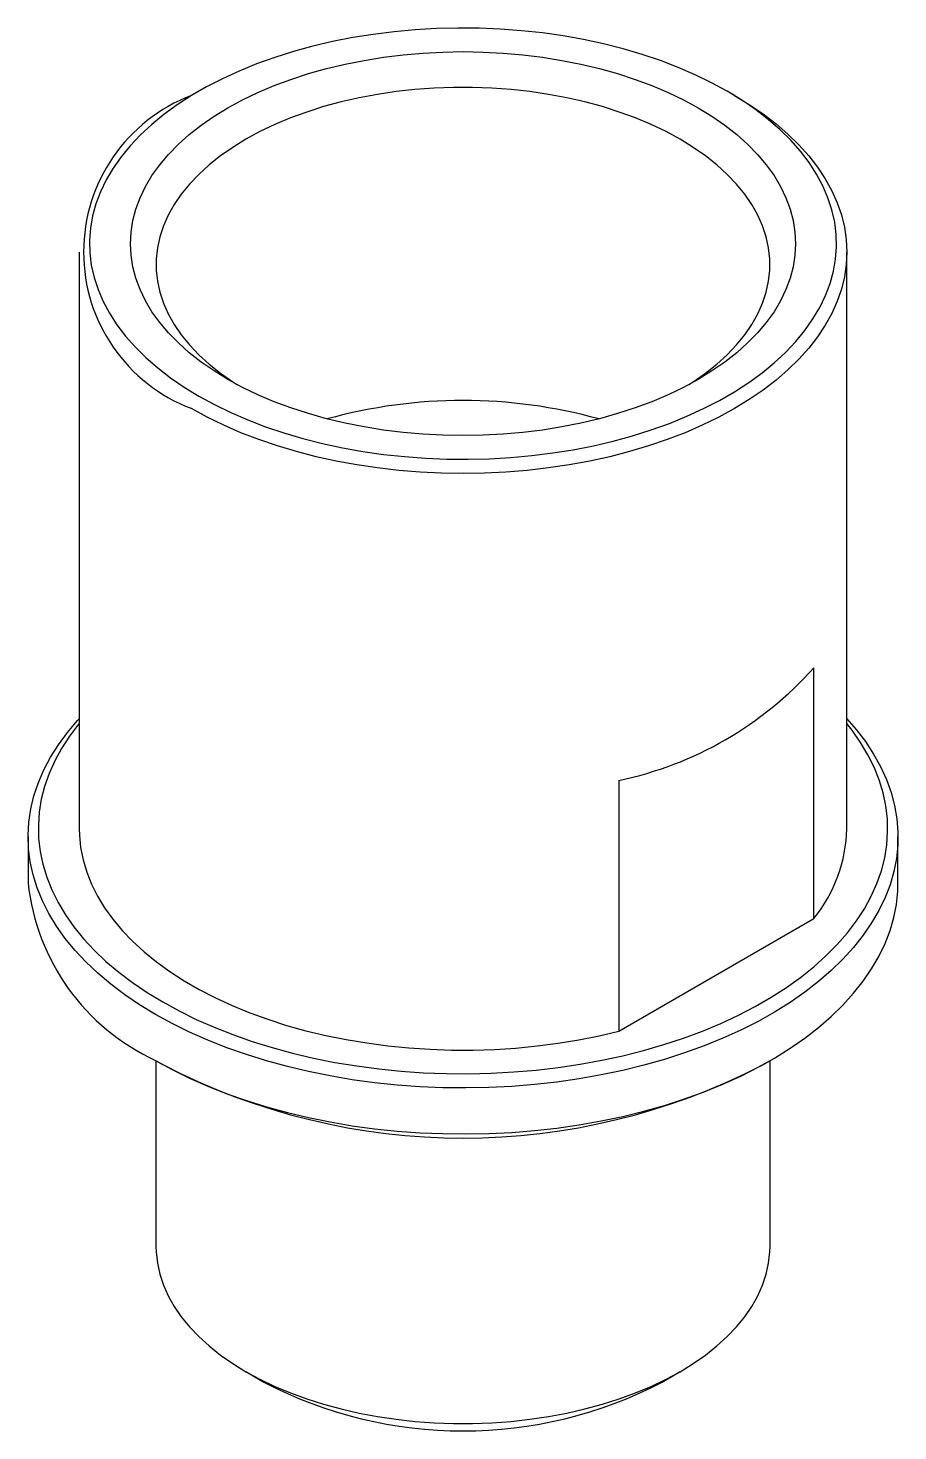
# Paper-space layout '_Isometrisch' of a CAD drawing. Header units: millimetres. Extents: x -8.5 to 8.5, y -10.5 to 16.9.
import ezdxf

# ---------------------------------------------------------------- set-up
doc = ezdxf.new("R2010")
doc.units = ezdxf.units.MM

psp = doc.layouts.new('_Isometrisch')

# ---------------------------------------------------------------- linework, layer by layer
at = {"color": 7, "linetype": 'Continuous', "lineweight": 25}
for p, q in [((-5.163, 15.636), (-5.304, 15.554)), ((5.304, 15.554), (5.163, 15.636)), ((-7.5, 12.493), (-7.5, 1.225)), ((7.5, 1.225), (7.5, 12.493)), ((6.854, -0.533), (6.854, 4.366)), ((3.046, 2.168), (3.046, -2.732)), ((-8.5, 1.062), (-8.5, 0.163)), ((8.5, 0.163), (8.5, 1.062)), ((3.046, -2.732), (6.854, -0.533)), ((-6.011, -3.306), (-5.87, -3.388)), ((-6, -3.312), (-6, -6.941)), ((5.87, -3.388), (6.011, -3.306)), ((6, -6.941), (6, -3.312)), ((-4.243, -9.389), (-3.89, -9.594)), ((3.89, -9.594), (4.243, -9.389))]:
    psp.add_line(p, q, dxfattribs=at)
at = {"color": 7, "linetype": 'Continuous', "lineweight": 25, "flags": 128}
for points in [[(-5.162, 9.676), (-4.859, 9.511), (-4.54, 9.356), (-4.206, 9.212), (-3.859, 9.079), (-3.499, 8.958), (-3.127, 8.848), (-2.745, 8.752), (-2.355, 8.667), (-1.956, 8.596), (-1.552, 8.538), (-1.142, 8.494), (-0.728, 8.463), (-0.313, 8.446), (0.104, 8.443), (0.521, 8.453), (0.936, 8.477), (1.347, 8.515), (1.755, 8.566), (2.156, 8.63), (2.551, 8.708), (2.937, 8.798), (3.314, 8.902), (3.68, 9.017), (4.034, 9.144), (4.375, 9.283), (4.701, 9.432), (5.012, 9.593), (5.307, 9.763), (5.585, 9.942), (5.844, 10.131), (6.084, 10.328), (6.305, 10.532), (6.504, 10.743), (6.683, 10.961), (6.84, 11.184), (6.974, 11.411), (7.086, 11.643), (7.175, 11.879), (7.24, 12.116), (7.281, 12.356), (7.299, 12.596), (7.293, 12.837), (7.264, 13.077), (7.21, 13.316), (7.133, 13.552), (7.033, 13.786), (6.91, 14.016), (6.764, 14.241), (6.596, 14.462), (6.407, 14.676), (6.197, 14.884), (5.966, 15.084), (5.717, 15.277), (5.448, 15.461), (5.162, 15.636), (4.859, 15.802), (4.54, 15.957), (4.206, 16.101), (3.859, 16.234), (3.499, 16.355), (3.127, 16.464), (2.745, 16.561), (2.355, 16.645), (1.956, 16.716), (1.552, 16.774), (1.142, 16.819), (0.728, 16.85), (0.313, 16.867), (-0.104, 16.87), (-0.521, 16.86), (-0.936, 16.836), (-1.347, 16.798), (-1.755, 16.747), (-2.156, 16.683), (-2.551, 16.605), (-2.937, 16.514), (-3.314, 16.411), (-3.68, 16.296), (-4.034, 16.169), (-4.375, 16.03), (-4.701, 15.88), (-5.012, 15.72), (-5.307, 15.55), (-5.585, 15.37), (-5.844, 15.182), (-6.084, 14.985), (-6.305, 14.781), (-6.504, 14.57), (-6.683, 14.352), (-6.84, 14.129), (-6.974, 13.901), (-7.086, 13.669), (-7.175, 13.434), (-7.24, 13.197), (-7.281, 12.957), (-7.299, 12.717), (-7.293, 12.476), (-7.264, 12.236), (-7.21, 11.997), (-7.133, 11.761), (-7.033, 11.527), (-6.91, 11.297), (-6.764, 11.072), (-6.596, 10.851), (-6.407, 10.637), (-6.197, 10.429), (-5.966, 10.228), (-5.717, 10.036), (-5.448, 9.851), (-5.162, 9.676)], [(-4.596, 10.003), (-4.865, 10.168), (-5.117, 10.342), (-5.349, 10.525), (-5.563, 10.715), (-5.755, 10.913), (-5.927, 11.116), (-6.078, 11.326), (-6.206, 11.54), (-6.311, 11.758), (-6.394, 11.98), (-6.453, 12.204), (-6.488, 12.43), (-6.5, 12.656), (-6.488, 12.883), (-6.453, 13.109), (-6.394, 13.333), (-6.311, 13.554), (-6.206, 13.773), (-6.078, 13.987), (-5.927, 14.196), (-5.755, 14.4), (-5.563, 14.598), (-5.349, 14.788), (-5.117, 14.971), (-4.865, 15.145), (-4.596, 15.31), (-4.31, 15.465), (-4.009, 15.61), (-3.692, 15.745), (-3.363, 15.868), (-3.021, 15.979), (-2.668, 16.078), (-2.305, 16.165), (-1.934, 16.239), (-1.556, 16.3), (-1.172, 16.347), (-0.783, 16.381), (-0.392, 16.402), (0, 16.409), (0.392, 16.402), (0.783, 16.381), (1.172, 16.347), (1.556, 16.3), (1.934, 16.239), (2.305, 16.165), (2.668, 16.078), (3.021, 15.979), (3.363, 15.868), (3.692, 15.745), (4.009, 15.61), (4.31, 15.465), (4.596, 15.31), (4.865, 15.145), (5.117, 14.971), (5.349, 14.788), (5.563, 14.598), (5.755, 14.4), (5.927, 14.196), (6.078, 13.987), (6.206, 13.773), (6.311, 13.554), (6.394, 13.333), (6.453, 13.109), (6.488, 12.883), (6.5, 12.656), (6.488, 12.43), (6.453, 12.204), (6.394, 11.98), (6.311, 11.758), (6.206, 11.54), (6.078, 11.326), (5.927, 11.116), (5.755, 10.913), (5.563, 10.715), (5.349, 10.525), (5.117, 10.342), (4.865, 10.168), (4.596, 10.003), (4.31, 9.848), (4.009, 9.703), (3.692, 9.568), (3.363, 9.445), (3.021, 9.334), (2.668, 9.235), (2.305, 9.148), (1.934, 9.074), (1.556, 9.013), (1.172, 8.965), (0.783, 8.931), (0.392, 8.911), (0, 8.904), (-0.392, 8.911), (-0.783, 8.931), (-1.172, 8.965), (-1.556, 9.013), (-1.934, 9.074), (-2.305, 9.148), (-2.668, 9.235), (-3.021, 9.334), (-3.363, 9.445), (-3.692, 9.568), (-4.009, 9.703), (-4.31, 9.848), (-4.596, 10.003)], [(4.413, 9.901), (4.501, 9.958), (4.741, 10.125), (4.962, 10.301), (5.164, 10.485), (5.346, 10.676), (5.507, 10.873), (5.645, 11.075), (5.762, 11.282), (5.856, 11.493), (5.926, 11.706), (5.973, 11.922), (5.997, 12.139), (5.997, 12.357), (5.973, 12.574), (5.926, 12.79), (5.856, 13.004), (5.762, 13.214), (5.645, 13.421), (5.507, 13.624), (5.346, 13.821), (5.164, 14.011), (4.962, 14.195), (4.741, 14.371), (4.501, 14.539), (4.243, 14.697), (3.968, 14.846), (3.677, 14.985), (3.373, 15.113), (3.054, 15.229), (2.724, 15.334), (2.383, 15.427), (2.032, 15.507), (1.674, 15.574), (1.309, 15.628), (0.939, 15.669), (0.565, 15.696), (0.188, 15.71), (-0.188, 15.71), (-0.565, 15.696), (-0.939, 15.669), (-1.309, 15.628), (-1.674, 15.574), (-2.032, 15.507), (-2.383, 15.427), (-2.724, 15.334), (-3.054, 15.229), (-3.373, 15.113), (-3.677, 14.985), (-3.968, 14.846), (-4.243, 14.697), (-4.501, 14.539), (-4.741, 14.371), (-4.962, 14.195), (-5.164, 14.011), (-5.346, 13.821), (-5.507, 13.624), (-5.645, 13.421), (-5.762, 13.214), (-5.856, 13.004), (-5.926, 12.79), (-5.973, 12.574), (-5.997, 12.357), (-5.997, 12.139), (-5.973, 11.922), (-5.926, 11.706), (-5.856, 11.493), (-5.762, 11.282), (-5.645, 11.075), (-5.507, 10.873), (-5.346, 10.676), (-5.164, 10.485), (-4.962, 10.301), (-4.741, 10.125), (-4.501, 9.958), (-4.413, 9.901)], [(5.304, 15.554), (5.592, 15.378), (5.864, 15.193), (6.117, 14.999), (6.35, 14.797), (6.564, 14.587), (6.757, 14.372), (6.929, 14.15), (7.079, 13.923), (7.207, 13.692), (7.312, 13.457), (7.394, 13.218), (7.453, 12.978), (7.488, 12.736), (7.5, 12.493), (7.488, 12.25), (7.453, 12.008), (7.394, 11.768), (7.312, 11.53), (7.207, 11.294), (7.079, 11.063), (6.929, 10.836), (6.757, 10.615), (6.564, 10.399), (6.35, 10.19), (6.117, 9.988), (5.864, 9.794), (5.592, 9.608), (5.303, 9.432), (4.998, 9.265), (4.676, 9.108), (4.34, 8.962), (3.99, 8.827), (3.628, 8.704), (3.254, 8.592), (2.87, 8.493), (2.477, 8.406), (2.076, 8.333), (1.669, 8.272), (1.256, 8.225), (0.84, 8.191), (0.421, 8.17), (0, 8.163), (-0.421, 8.17), (-0.84, 8.191), (-1.256, 8.225), (-1.669, 8.272), (-2.076, 8.333), (-2.477, 8.406), (-2.87, 8.493), (-3.254, 8.592), (-3.628, 8.704), (-3.99, 8.827), (-4.34, 8.962), (-4.676, 9.108), (-4.998, 9.265), (-5.303, 9.432)], [(-6.01, -2.408), (-6.319, -2.22), (-6.61, -2.023), (-6.883, -1.817), (-7.137, -1.604), (-7.371, -1.383), (-7.584, -1.155), (-7.776, -0.921), (-7.946, -0.681), (-8.094, -0.436), (-8.22, -0.188), (-8.323, 0.065), (-8.402, 0.319), (-8.458, 0.577), (-8.491, 0.835), (-8.5, 1.094), (-8.485, 1.353), (-8.447, 1.611), (-8.385, 1.867), (-8.299, 2.122), (-8.191, 2.373), (-8.059, 2.621), (-7.906, 2.864), (-7.73, 3.103), (-7.532, 3.335), (-7.5, 3.371)], [(7.5, 3.371), (7.682, 3.161), (7.864, 2.924), (8.023, 2.682), (8.16, 2.435), (8.274, 2.185), (8.365, 1.931), (8.433, 1.675), (8.478, 1.417), (8.498, 1.159), (8.495, 0.9), (8.469, 0.641), (8.418, 0.384), (8.345, 0.128), (8.248, -0.125), (8.128, -0.375), (7.985, -0.62), (7.82, -0.861), (7.634, -1.097), (7.426, -1.326), (7.197, -1.549), (6.948, -1.765), (6.68, -1.973), (6.394, -2.172), (6.089, -2.362), (5.768, -2.543), (5.43, -2.714), (5.078, -2.874), (4.711, -3.023), (4.331, -3.161), (3.939, -3.287), (3.536, -3.401), (3.123, -3.502), (2.701, -3.591), (2.272, -3.667), (1.837, -3.73), (1.396, -3.779), (0.952, -3.815), (0.505, -3.837), (0.056, -3.845), (-0.393, -3.84), (-0.84, -3.821), (-1.285, -3.789), (-1.727, -3.743), (-2.164, -3.684), (-2.595, -3.611), (-3.018, -3.526), (-3.433, -3.427), (-3.839, -3.316), (-4.234, -3.193), (-4.617, -3.059), (-4.987, -2.912), (-5.343, -2.755), (-5.685, -2.587), (-6.01, -2.408)], [(-7.5, 3.277), (-7.512, 3.263), (-7.689, 3.029), (-7.845, 2.79), (-7.978, 2.547), (-8.088, 2.3), (-8.176, 2.05), (-8.241, 1.797), (-8.282, 1.543), (-8.299, 1.289), (-8.293, 1.034), (-8.264, 0.779), (-8.211, 0.526), (-8.135, 0.274), (-8.036, 0.026), (-7.914, -0.219), (-7.77, -0.461), (-7.603, -0.697), (-7.415, -0.928), (-7.206, -1.152), (-6.977, -1.371), (-6.728, -1.581), (-6.46, -1.784), (-6.173, -1.978), (-5.869, -2.163)], [(-5.869, -2.163), (-5.548, -2.339), (-5.212, -2.504), (-4.861, -2.659), (-4.496, -2.803), (-4.118, -2.935), (-3.729, -3.056), (-3.329, -3.164), (-2.919, -3.261), (-2.502, -3.344), (-2.077, -3.414), (-1.646, -3.471), (-1.211, -3.515), (-0.772, -3.546), (-0.331, -3.563), (0.11, -3.566), (0.552, -3.556), (0.992, -3.532), (1.429, -3.495), (1.862, -3.445), (2.29, -3.381), (2.711, -3.304), (3.125, -3.214), (3.53, -3.112), (3.925, -2.997), (4.308, -2.871), (4.68, -2.732), (5.038, -2.583), (5.382, -2.423), (5.711, -2.252), (6.023, -2.072), (6.319, -1.882), (6.596, -1.684), (6.855, -1.477), (7.094, -1.262), (7.313, -1.041), (7.512, -0.813), (7.689, -0.579), (7.845, -0.341), (7.978, -0.097), (8.088, 0.15), (8.176, 0.4), (8.241, 0.652), (8.282, 0.906), (8.299, 1.161), (8.293, 1.416), (8.264, 1.671), (8.211, 1.924), (8.135, 2.175), (8.036, 2.424), (7.914, 2.669), (7.77, 2.91), (7.603, 3.146), (7.5, 3.277)], [(-7.5, 1.225), (-7.497, 1.096), (-7.473, 0.854), (-7.425, 0.614), (-7.354, 0.375), (-7.26, 0.139), (-7.144, -0.094), (-7.004, -0.323), (-6.844, -0.547), (-6.661, -0.765), (-6.458, -0.977), (-6.234, -1.182), (-5.991, -1.38), (-5.729, -1.569), (-5.45, -1.75), (-5.153, -1.921), (-4.84, -2.083), (-4.512, -2.234), (-4.169, -2.374), (-3.814, -2.503), (-3.447, -2.621), (-3.069, -2.726), (-2.681, -2.819), (-2.285, -2.899), (-1.882, -2.966), (-1.472, -3.021), (-1.059, -3.062), (-0.641, -3.089), (-0.222, -3.103), (0.197, -3.103), (0.617, -3.09), (1.034, -3.064), (1.448, -3.023), (1.857, -2.97), (2.261, -2.903), (2.658, -2.824), (3.046, -2.732)], [(-6.01, -3.306), (-5.685, -3.485), (-5.343, -3.653), (-4.987, -3.81), (-4.617, -3.957), (-4.234, -4.092), (-3.839, -4.215), (-3.433, -4.326), (-3.018, -4.424), (-2.595, -4.509), (-2.164, -4.582), (-1.727, -4.641), (-1.285, -4.687), (-0.84, -4.72), (-0.393, -4.738), (0.056, -4.744), (0.505, -4.735), (0.952, -4.713), (1.396, -4.677), (1.837, -4.628), (2.272, -4.565), (2.701, -4.489), (3.123, -4.4), (3.536, -4.299), (3.939, -4.185), (4.331, -4.059), (4.711, -3.921), (5.078, -3.772), (5.43, -3.612), (5.768, -3.441), (6.089, -3.26), (6.394, -3.07), (6.68, -2.871), (6.948, -2.663), (7.197, -2.447), (7.426, -2.224), (7.634, -1.995), (7.82, -1.759), (7.985, -1.518), (8.128, -1.273), (8.248, -1.023), (8.345, -0.77), (8.418, -0.515), (8.469, -0.257), (8.495, 0.001), (8.5, 0.163)], [(-6, -6.941), (-5.997, -7.049), (-5.973, -7.267), (-5.926, -7.482), (-5.856, -7.696), (-5.762, -7.907), (-5.645, -8.114), (-5.507, -8.316), (-5.346, -8.513), (-5.164, -8.704), (-4.962, -8.887), (-4.741, -9.064), (-4.501, -9.231), (-4.243, -9.39), (-3.968, -9.539), (-3.677, -9.677), (-3.373, -9.805), (-3.054, -9.922), (-2.724, -10.027), (-2.383, -10.119), (-2.032, -10.2), (-1.674, -10.267), (-1.309, -10.321), (-0.939, -10.362), (-0.565, -10.389), (-0.188, -10.403), (0.188, -10.403), (0.565, -10.389), (0.939, -10.362), (1.309, -10.321), (1.674, -10.267), (2.032, -10.2), (2.383, -10.119), (2.724, -10.027), (3.054, -9.922), (3.373, -9.805), (3.677, -9.677), (3.968, -9.539), (4.243, -9.39), (4.501, -9.231), (4.741, -9.064), (4.962, -8.887), (5.164, -8.704), (5.346, -8.513), (5.507, -8.316), (5.645, -8.114), (5.762, -7.907), (5.856, -7.696), (5.926, -7.482), (5.973, -7.267), (5.997, -7.049), (6, -6.941)]]:
    psp.add_lwpolyline(points, dxfattribs=at)
at = {"color": 7, "linetype": 'Continuous', "lineweight": 25}
for centre, radius, start, end in [((-4.141, 12.493), 3.274, 110.7977, 249.2184), ((0, -0.374), 9.965, 74.5595, 105.4405), ((1.633, 9.011), 6.988, 281.6605, 318.3341), ((4.633, 1.281), 2.868, 320.7549, 358.8807), ((-4.2, 0.621), 4.324, 186.0721, 245.2481), ((0, 7.896), 12.719, 242.5208, 297.4846), ((0, -2.146), 8.403, 242.4242, 297.5758)]:
    psp.add_arc(centre, radius, start, end, dxfattribs=at)

doc.saveas('drawing.dxf')
